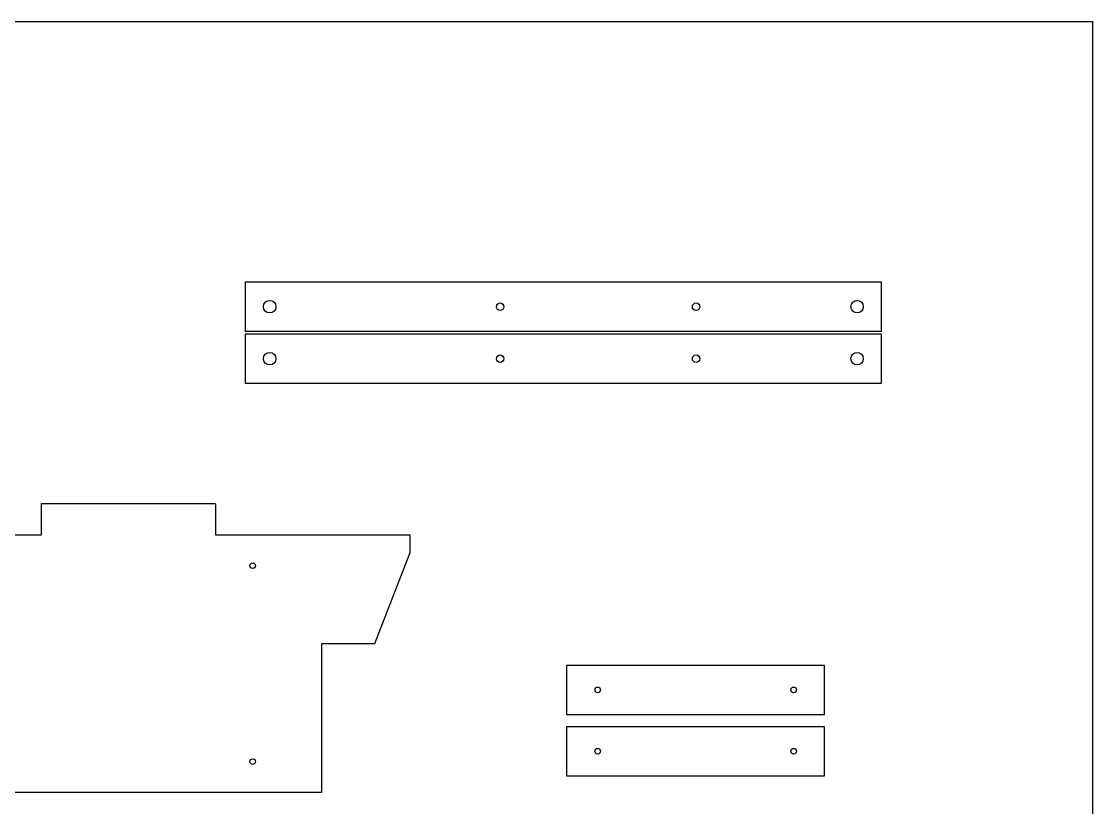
# Model space of a CAD drawing. Header units: inches. Extents: x 38644.8 to 38724.9, y 28772.1 to 28819.8.
# Drawn here: x 38707.68 to 38724.94, y 28801.6 to 28814.26 of the extents above; entities that cross this region are included whole.
import ezdxf

# ---------------------------------------------------------------- set-up
doc = ezdxf.new("R2010")
doc.units = ezdxf.units.IN
doc.header["$MEASUREMENT"] = 0

msp = doc.modelspace()

# ---------------------------------------------------------------- linework, layer by layer
at = {"color": 6, "linetype": 'ByBlock'}
msp.add_lwpolyline([(38644.771, 28814.258), (38724.938, 28814.258), (38724.938, 28772.101), (38644.771, 28772.101)], close=True, dxfattribs=at)
at = {"color": 1}
for points in [[(38711.289, 28810.056), (38711.289, 28809.269), (38721.539, 28809.269), (38721.539, 28810.056)], [(38711.289, 28809.219), (38711.289, 28808.432), (38721.539, 28808.432), (38721.539, 28809.219)], [(38716.466, 28803.884), (38716.466, 28803.097), (38720.622, 28803.097), (38720.622, 28803.884)], [(38716.466, 28802.896), (38716.466, 28802.109), (38720.622, 28802.109), (38720.622, 28802.896)]]:
    msp.add_lwpolyline(points, close=True, dxfattribs=at)
msp.add_lwpolyline([(38710.81, 28806.479), (38710.81, 28805.991), (38713.942, 28805.991), (38713.942, 28805.698), (38713.371, 28804.233), (38712.517, 28804.233), (38712.517, 28801.836), (38703.794, 28801.836), (38703.794, 28805.991), (38708.01, 28805.991), (38708.01, 28806.491), (38710.81, 28806.491)], dxfattribs=at)
for centre, radius in [((38711.682, 28809.663), 0.1), ((38721.145, 28809.663), 0.1), ((38715.395, 28809.663), 0.06), ((38718.551, 28809.663), 0.06), ((38711.682, 28808.826), 0.1), ((38721.145, 28808.826), 0.1), ((38715.395, 28808.826), 0.06), ((38718.551, 28808.826), 0.06), ((38711.41, 28805.491), 0.045), ((38716.966, 28803.491), 0.045), ((38720.122, 28803.491), 0.045), ((38716.966, 28802.503), 0.045), ((38720.122, 28802.503), 0.045), ((38711.41, 28802.336), 0.045)]:
    msp.add_circle(centre, radius, dxfattribs=at)

doc.saveas('drawing.dxf')
